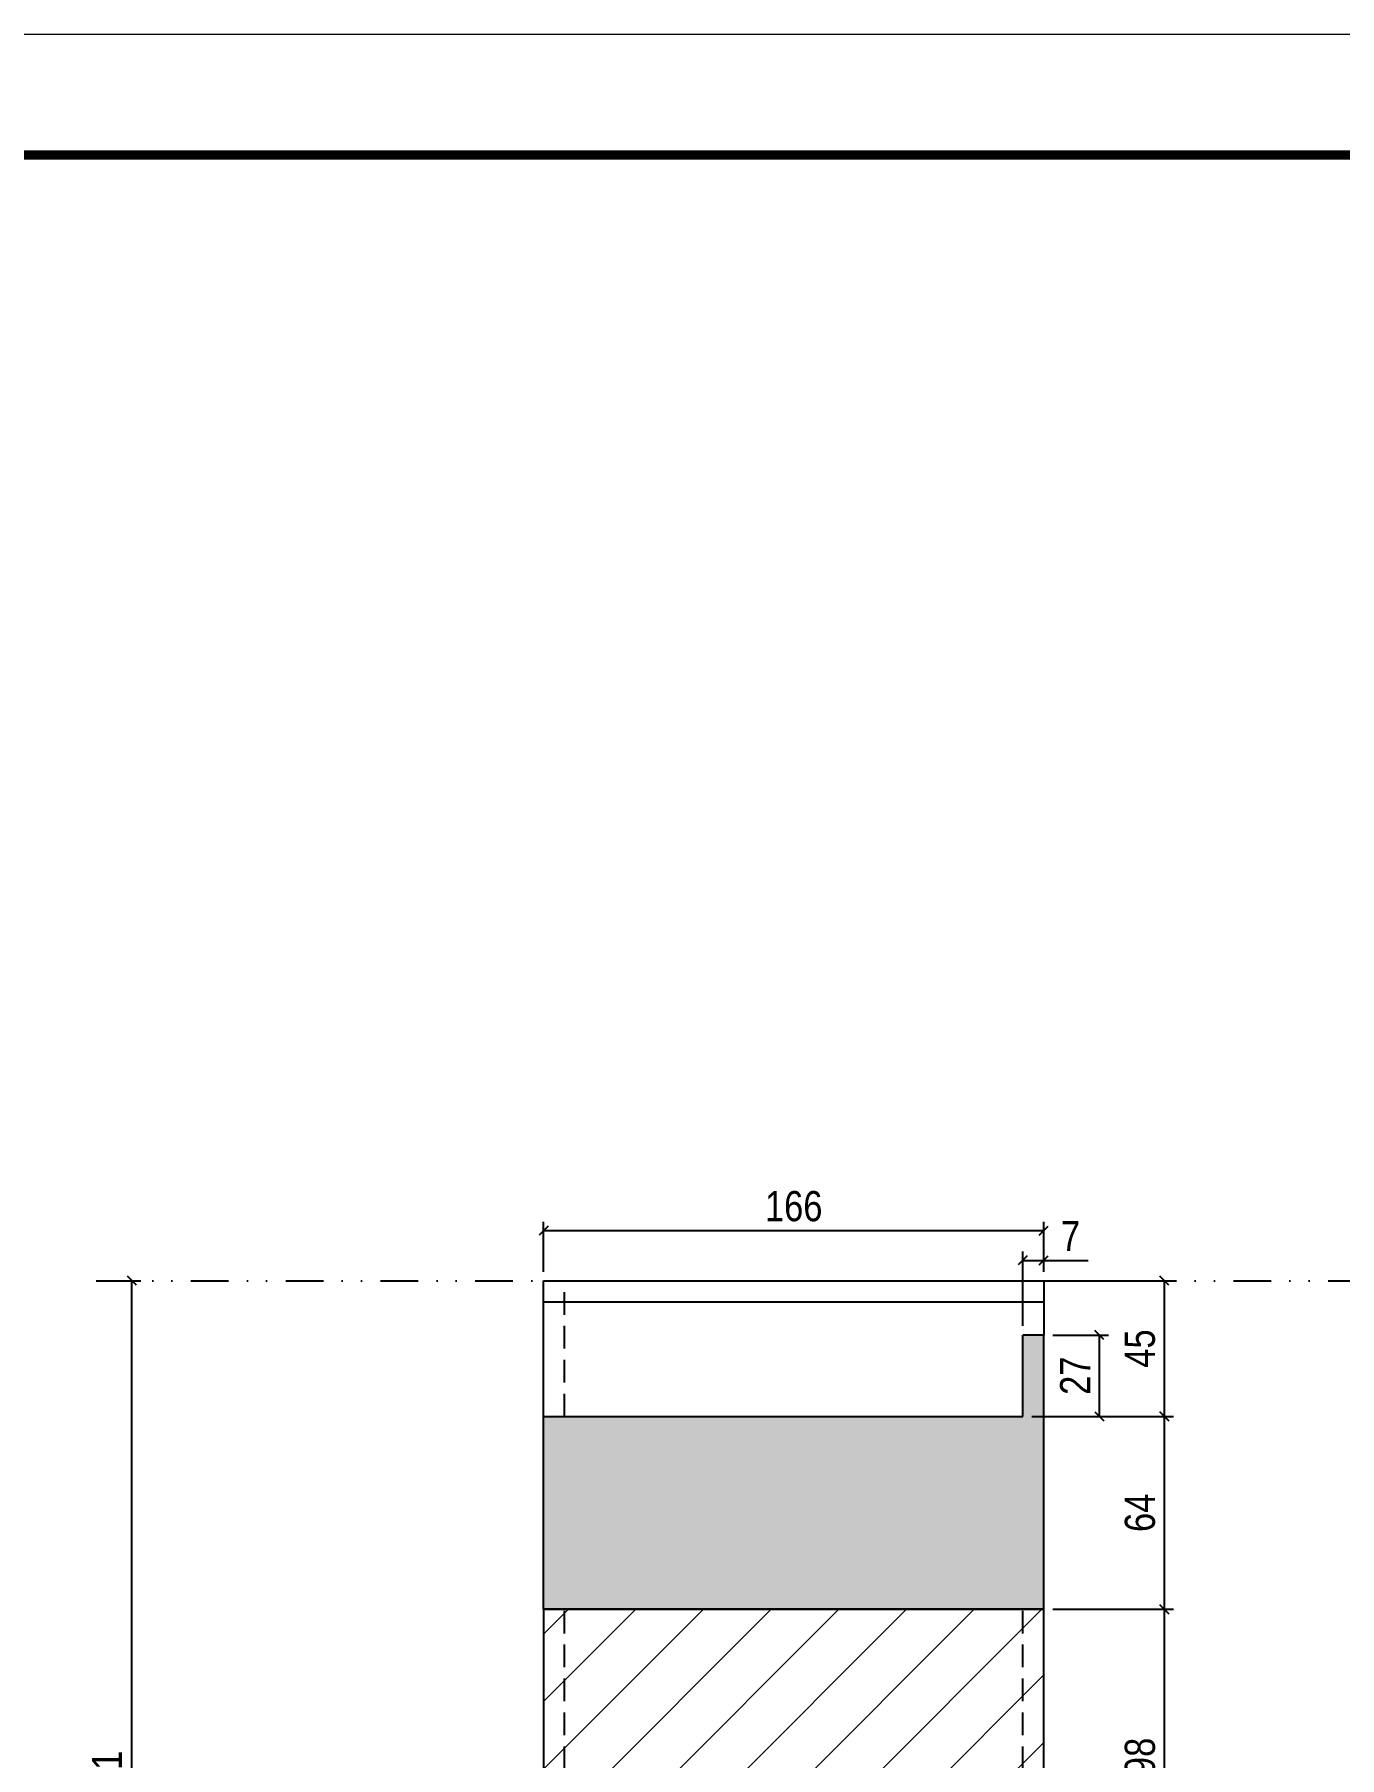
# Model space of a CAD drawing. Extents: x 808 to 7089, y -98 to 17032.
# Drawn here: x 2840 to 3273, y 9569 to 10141 of the extents above; entities that cross this region are included whole.
import ezdxf

# ---------------------------------------------------------------- set-up
doc = ezdxf.new("R2010")
doc.units = 0
for name, pattern in [('DASHED', [0.75, 0.5, -0.25]), ('DIVIDE2', [0.625, 0.25, -0.125, 0, -0.125, 0, -0.125]), ('HIDDEN', [0.375, 0.25, -0.125])]:
    doc.linetypes.add(name, pattern=pattern)
for name, color, linetype in [('COTA', 241, 'Continuous'), ('Nível', 160, 'Continuous'), ('Painéis', 200, 'Continuous'), ('SARR_2.2x7', 40, 'Continuous'), ('Sarrafo de Pressão', 42, 'HIDDEN')]:
    doc.layers.add(name, color=color, linetype=linetype)
for name, color, linetype, lineweight in [('Folhas', 255, 'Continuous', 9), ('REAPROVEITAMENTO', 251, 'Continuous', 9), ('SARRAFO DE PRESSAO', 251, 'DASHED', 9)]:
    doc.layers.add(name, color=color, linetype=linetype, lineweight=lineweight)
doc.styles.add('COTA TECNICA', font='techl___.ttf', dxfattribs={"height": 10})
doc.styles.add('COTA TECNICA-50', font='techl___.ttf', dxfattribs={"height": 10})
doc.dimstyles.new('COTA PAINEL-50', dxfattribs={"dimtxt": 10, "dimasz": 3, "dimexe": 3, "dimexo": 3, "dimgap": 3, "dimtad": 1, "dimdec": 1, "dimzin": 12, "dimdsep": 46, "dimtxsty": 'COTA TECNICA-50', "dimblk1": 'OBLIQUE', "dimblk2": 'OBLIQUE', "dimsah": 1, "dimcen": 0.9, "dimclrd": 4, "dimclre": 4, "dimclrt": 240, "dimadec": 1, "dimazin": 3, "dimtfac": 1, "dimtdec": 1, "dimtmove": 0, "dimatfit": 3, "dimfxl": 1, "dimtolj": 1, "dimtzin": 12, "dimarcsym": 0})
doc.dimstyles.new('PAINEL', dxfattribs={"dimtxt": 10, "dimasz": 3, "dimexe": 3, "dimexo": 3, "dimgap": 3, "dimtad": 1, "dimdec": 1, "dimzin": 12, "dimdsep": 46, "dimtxsty": 'COTA TECNICA', "dimblk1": 'OBLIQUE', "dimblk2": 'OBLIQUE', "dimsah": 1, "dimcen": 0.9, "dimclrd": 4, "dimclre": 4, "dimclrt": 240, "dimadec": 1, "dimazin": 3, "dimtfac": 1, "dimtdec": 1, "dimtmove": 0, "dimatfit": 3, "dimfxl": 1, "dimtolj": 1, "dimtzin": 12, "dimarcsym": 0})

# ---------------------------------------------------------------- blocks, each defined once
blk = doc.blocks.new('9999999999')
at = {"layer": 'Folhas'}
blk.add_lwpolyline([(98138.98, 34190.21), (99623.98, 34190.21), (99623.98, 35240.21), (98138.98, 35240.21)], close=True, dxfattribs=at)
at = {"layer": 'Folhas', "color": 30, "const_width": 3}
blk.add_lwpolyline([(98213.98, 34230.21), (99583.98, 34230.21), (99583.98, 35200.21), (98213.98, 35200.21)], close=True, dxfattribs=at)
blk = doc.blocks.new('_Oblique')
at = {"color": 0, "linetype": 'ByBlock', "lineweight": -2}
blk.add_line((-0.5, -0.5), (0.5, 0.5), dxfattribs=at)
blk = doc.blocks.new('*D881')
at = {"layer": 'COTA', "color": 4, "lineweight": -2, "transparency": 16777216}
for p, q in [((2863.21, 9727.44), (2875.07, 9727.44)), ((2872.07, 9396.44), (2872.07, 9727.44)), ((2863.21, 9396.44), (2875.07, 9396.44))]:
    blk.add_line(p, q, dxfattribs=at)
at = {"layer": 'Defpoints', "color": 0, "transparency": 16777216}
for p in [(2860.21, 9727.44), (2872.07, 9727.44), (2860.21, 9396.44)]:
    blk.add_point(p, dxfattribs=at)
at = {"layer": 'COTA', "color": 4, "lineweight": -2, "transparency": 16777216, "xscale": 3, "yscale": 3, "zscale": 3}
for p, rotation in [((2872.07, 9727.44), 90), ((2872.07, 9396.44), 270)]:
    blk.add_blockref('_Oblique', p, dxfattribs=dict(at, rotation=rotation))
at = {"layer": 'COTA', "color": 240, "transparency": 16777216, "insert": (2863.85, 9561.94), "char_height": 10, "attachment_point": 5, "rotation": 90, "style": 'COTA TECNICA-50'}
blk.add_mtext('\\A1;331', dxfattribs=at)
blk = doc.blocks.new('*D870')
at = {"layer": 'COTA', "color": 4, "lineweight": -2, "transparency": 16777216}
for p, q in [((3177.67, 9618.44), (3217.71, 9618.44)), ((3214.71, 9520.44), (3214.71, 9618.44)), ((3177.67, 9520.44), (3217.71, 9520.44))]:
    blk.add_line(p, q, dxfattribs=at)
at = {"layer": 'Defpoints', "color": 0, "transparency": 16777216}
for p in [(3174.67, 9618.44), (3214.71, 9618.44), (3174.67, 9520.44)]:
    blk.add_point(p, dxfattribs=at)
at = {"layer": 'COTA', "color": 4, "lineweight": -2, "transparency": 16777216, "xscale": 3, "yscale": 3, "zscale": 3}
for p, rotation in [((3214.71, 9618.44), 90), ((3214.71, 9520.44), 270)]:
    blk.add_blockref('_Oblique', p, dxfattribs=dict(at, rotation=rotation))
at = {"layer": 'COTA', "color": 240, "transparency": 16777216, "insert": (3206.61, 9569.44), "char_height": 10, "attachment_point": 5, "rotation": 90, "style": 'COTA TECNICA-50'}
blk.add_mtext('\\A1;98', dxfattribs=at)
blk = doc.blocks.new('*D1027')
at = {"layer": 'COTA', "color": 4, "lineweight": -2, "transparency": 16777216}
for p, q in [((3177.67, 9682.44), (3217.71, 9682.44)), ((3214.71, 9618.44), (3214.71, 9682.44)), ((3177.67, 9618.44), (3217.71, 9618.44))]:
    blk.add_line(p, q, dxfattribs=at)
at = {"layer": 'Defpoints', "color": 0, "transparency": 16777216}
for p in [(3174.67, 9682.44), (3214.71, 9682.44), (3174.67, 9618.44)]:
    blk.add_point(p, dxfattribs=at)
at = {"layer": 'COTA', "color": 4, "lineweight": -2, "transparency": 16777216, "xscale": 3, "yscale": 3, "zscale": 3}
for p, rotation in [((3214.71, 9682.44), 90), ((3214.71, 9618.44), 270)]:
    blk.add_blockref('_Oblique', p, dxfattribs=dict(at, rotation=rotation))
at = {"layer": 'COTA', "color": 240, "transparency": 16777216, "insert": (3206.61, 9650.44), "char_height": 10, "attachment_point": 5, "rotation": 90, "style": 'COTA TECNICA-50'}
blk.add_mtext('\\A1;64', dxfattribs=at)
blk = doc.blocks.new('*D1029')
at = {"layer": 'COTA', "color": 4, "lineweight": -2, "transparency": 16777216}
for p, q in [((3177.67, 9727.44), (3217.71, 9727.44)), ((3214.71, 9682.44), (3214.71, 9727.44)), ((3177.67, 9682.44), (3217.71, 9682.44))]:
    blk.add_line(p, q, dxfattribs=at)
at = {"layer": 'Defpoints', "color": 0, "transparency": 16777216}
for p in [(3174.67, 9727.44), (3214.71, 9727.44), (3174.67, 9682.44)]:
    blk.add_point(p, dxfattribs=at)
at = {"layer": 'COTA', "color": 4, "lineweight": -2, "transparency": 16777216, "xscale": 3, "yscale": 3, "zscale": 3}
for p, rotation in [((3214.71, 9727.44), 90), ((3214.71, 9682.44), 270)]:
    blk.add_blockref('_Oblique', p, dxfattribs=dict(at, rotation=rotation))
at = {"layer": 'COTA', "color": 240, "transparency": 16777216, "insert": (3206.6, 9704.94), "char_height": 10, "attachment_point": 5, "rotation": 90, "style": 'COTA TECNICA'}
blk.add_mtext('\\A1;45', dxfattribs=at)
blk = doc.blocks.new('*D1028')
at = {"layer": 'COTA', "color": 4, "lineweight": -2, "transparency": 16777216}
for p, q in [((3008.67, 9730.44), (3008.67, 9747.04)), ((3174.67, 9744.04), (3008.67, 9744.04)), ((3174.67, 9730.44), (3174.67, 9747.04))]:
    blk.add_line(p, q, dxfattribs=at)
at = {"layer": 'Defpoints', "color": 0, "transparency": 16777216}
for p in [(3008.67, 9744.04), (3008.67, 9727.44), (3174.67, 9727.44)]:
    blk.add_point(p, dxfattribs=at)
at = {"layer": 'COTA', "color": 4, "lineweight": -2, "transparency": 16777216, "xscale": 3, "yscale": 3, "zscale": 3, "rotation": 180}
blk.add_blockref('_Oblique', (3008.67, 9744.04), dxfattribs=at)
at = {"layer": 'COTA', "color": 4, "lineweight": -2, "transparency": 16777216, "xscale": 3, "yscale": 3, "zscale": 3}
blk.add_blockref('_Oblique', (3174.67, 9744.04), dxfattribs=at)
at = {"layer": 'COTA', "color": 240, "transparency": 16777216, "insert": (3091.67, 9752.14), "char_height": 10, "attachment_point": 5, "style": 'COTA TECNICA'}
blk.add_mtext('\\A1;166', dxfattribs=at)
blk = doc.blocks.new('*D1030')
at = {"layer": 'Defpoints', "color": 0, "transparency": 16777216}
for p in [(3174.67, 9709.44), (3193.14, 9709.44), (3167.67, 9682.44)]:
    blk.add_point(p, dxfattribs=at)
at = {"layer": 'Painéis', "color": 4, "lineweight": -2, "transparency": 16777216}
for p, q in [((3177.67, 9709.44), (3196.14, 9709.44)), ((3193.14, 9682.44), (3193.14, 9709.44)), ((3170.67, 9682.44), (3196.14, 9682.44))]:
    blk.add_line(p, q, dxfattribs=at)
at = {"layer": 'Painéis', "color": 4, "lineweight": -2, "transparency": 16777216, "xscale": 3, "yscale": 3, "zscale": 3}
for p, rotation in [((3193.14, 9709.44), 90), ((3193.14, 9682.44), 270)]:
    blk.add_blockref('_Oblique', p, dxfattribs=dict(at, rotation=rotation))
at = {"layer": 'Painéis', "color": 240, "transparency": 16777216, "insert": (3185.06, 9695.94), "char_height": 10, "attachment_point": 5, "rotation": 90, "style": 'COTA TECNICA'}
blk.add_mtext('\\A1;27', dxfattribs=at)
blk = doc.blocks.new('*D1031')
at = {"layer": 'Defpoints', "color": 0, "transparency": 16777216}
for p in [(3174.67, 9734.2), (3174.67, 9727.44), (3167.67, 9709.44)]:
    blk.add_point(p, dxfattribs=at)
at = {"layer": 'Painéis', "color": 4, "lineweight": -2, "transparency": 16777216}
for p, q in [((3167.67, 9712.44), (3167.67, 9737.2)), ((3167.67, 9734.2), (3174.67, 9734.2)), ((3174.67, 9730.44), (3174.67, 9737.2)), ((3174.67, 9734.2), (3189.41, 9734.2))]:
    blk.add_line(p, q, dxfattribs=at)
at = {"layer": 'Painéis', "color": 4, "lineweight": -2, "transparency": 16777216, "xscale": 3, "yscale": 3, "zscale": 3, "rotation": 180}
blk.add_blockref('_Oblique', (3167.67, 9734.2), dxfattribs=at)
at = {"layer": 'Painéis', "color": 4, "lineweight": -2, "transparency": 16777216, "xscale": 3, "yscale": 3, "zscale": 3}
blk.add_blockref('_Oblique', (3174.67, 9734.2), dxfattribs=at)
at = {"layer": 'Painéis', "color": 240, "transparency": 16777216, "insert": (3183.54, 9742.27), "char_height": 10, "attachment_point": 5, "style": 'COTA TECNICA'}
blk.add_mtext('\\A1;7', dxfattribs=at)

msp = doc.modelspace()

# ---------------------------------------------------------------- hatches: boundary and pattern name
at = {"layer": 'COTA', "linetype": 'ByBlock'}
h = msp.add_hatch(dxfattribs=at)
h.set_pattern_fill('AR-CONC', color=256, scale=0.03)
h.set_pattern_definition([(50, (1256.335, 8e-11), (5.46554, -0.4781726), [0.5715, -6.2865]), (355, (1256.335, 8e-11), (-1.0573026, 5.7317054), [0.4572, -5.0292175]), (100.451445, (1256.7906, -0.04), (4.4082374, 5.2535326), [0.4857003, -5.3427073]), (46.1842, (1256.335, 1.524), (8.132371, -1.26127), [0.85725, -9.42975]), (96.63556, (1257.013, 1.419), (7.122124, 7.422784), [0.728551, -8.014068]), (351.18415, (1256.335, 1.524), (7.122124, 7.422784), [0.685799, -7.543792]), (21, (1257.097, 1.143), (4.5484317, -3.067956), [0.5715, -6.2865]), (326, (1257.097, 1.143), (1.854061, 5.525639), [0.4572, -5.0292]), (71.451445, (1257.476, 0.8873), (6.4024926, 2.457683), [0.4857003, -5.342698]), (37.5, (1256.3352, 8e-11), (0.0926581, 2.53665117), [0, -4.96824, 0, -5.1054, 0, -5.04825]), (7.5, (1256.3352, 8e-11), (2.0045899, 3.00541724), [0, -2.91084, 0, -4.85394, 0, -1.92405]), (327.5, (1254.6359, 8e-11), (4.06771786, -0.1718623), [0, -1.905, 0, -5.9436, 0, -7.8867]), (317.5, (1253.874, 8e-11), (4.4438754, 0.7627947), [0, -2.4765, 0, -3.94716, 0, -5.6007])])
h.paths.add_polyline_path([(3174.67, 9618.44), (3174.67, 9709.44), (3167.67, 9709.44), (3167.67, 9682.44), (3008.67, 9682.44), (3008.67, 9618.44)])
at = {"layer": 'REAPROVEITAMENTO', "linetype": 'ByBlock'}
h = msp.add_hatch(dxfattribs=at)
h.set_pattern_fill('ANSI31', color=256, scale=5, style=2)
h.set_pattern_definition([(45, (-577.5, 344.037), (-11.22532, 11.22532), [])])
h.paths.add_polyline_path([(3174.67, 9618.44), (3008.67, 9618.44), (3008.67, 9398.44), (3174.67, 9398.44)])

# ---------------------------------------------------------------- linework, layer by layer
at = {"layer": 'COTA', "linetype": 'ByBlock'}
for p, q in [((3174.67, 9618.44), (3174.67, 9709.44)), ((3008.67, 9618.44), (3008.67, 9682.44)), ((3008.67, 9682.44), (3008.67, 9682.44)), ((3174.67, 9682.44), (3174.67, 9682.44))]:
    msp.add_line(p, q, dxfattribs=at)
at = {"layer": 'Nível', "color": 4, "linetype": 'DIVIDE2', "ltscale": 50}
msp.add_line((2860.21, 9727.44), (3851.67, 9727.44), dxfattribs=at)
at = {"layer": 'Painéis'}
for p, q in [((3008.67, 9682.44), (3008.67, 9727.44)), ((3008.67, 9727.44), (3174.67, 9727.44)), ((3174.67, 9727.44), (3174.67, 9709.44)), ((3167.67, 9682.44), (3167.67, 9709.44)), ((3174.67, 9709.44), (3167.67, 9709.44)), ((3008.67, 9682.44), (3167.67, 9682.44)), ((3008.67, 9618.44), (3008.67, 9520.44)), ((3008.67, 9618.44), (3174.67, 9618.44)), ((3174.67, 9618.44), (3008.67, 9618.44)), ((3174.67, 9618.44), (3008.67, 9618.44)), ((3174.67, 9520.44), (3174.67, 9618.44))]:
    msp.add_line(p, q, dxfattribs=at)
at = {"layer": 'SARR_2.2x7'}
msp.add_line((3008.67, 9720.44), (3174.67, 9720.44), dxfattribs=at)
at = {"layer": 'Sarrafo de Pressão', "ltscale": 30}
for p, q in [((3015.67, 9682.44), (3015.67, 9727.44)), ((3015.67, 9520.44), (3015.67, 9618.44)), ((3167.67, 9520.44), (3167.67, 9618.44))]:
    msp.add_line(p, q, dxfattribs=at)

# ---------------------------------------------------------------- block references
at = {"layer": 'SARRAFO DE PRESSAO', "color": 6, "linetype": 'ByBlock'}
msp.add_blockref('9999999999', (-95732.31, -25099.18), dxfattribs=at)

# ---------------------------------------------------------------- dimensions: what is measured, and where the dimension line sits
at = {"layer": 'COTA'}
for base, p1, p2, angle, dimstyle, picture, middle in [((3008.67, 9744.04), (3174.67, 9727.44), (3008.67, 9727.44), 180, 'PAINEL', '*D1028', (3091.67, 9752.14)), ((2872.07, 9727.44), (2860.21, 9396.44), (2860.21, 9727.44), 90, 'COTA PAINEL-50', '*D881', (2863.85, 9561.94)), ((3214.71, 9727.44), (3174.67, 9682.44), (3174.67, 9727.44), 90, 'PAINEL', '*D1029', (3206.6, 9704.94)), ((3214.71, 9682.44), (3174.67, 9618.44), (3174.67, 9682.44), 90, 'COTA PAINEL-50', '*D1027', (3206.61, 9650.44)), ((3214.71, 9618.44), (3174.67, 9520.44), (3174.67, 9618.44), 90, 'COTA PAINEL-50', '*D870', (3206.61, 9569.44))]:
    dim = msp.add_linear_dim(base=base, p1=p1, p2=p2, angle=angle, dimstyle=dimstyle, dxfattribs=at)
    dim.commit()
    dim.dimension.update_dxf_attribs({"geometry": picture, "text_midpoint": middle})
at = {"layer": 'Painéis'}
for base, p1, p2, angle, picture, middle in [((3174.67, 9734.2), (3167.67, 9709.44), (3174.67, 9727.44), 180, '*D1031', (3183.54, 9742.27)), ((3193.14, 9709.44), (3167.67, 9682.44), (3174.67, 9709.44), 90, '*D1030', (3185.06, 9695.94))]:
    dim = msp.add_linear_dim(base=base, p1=p1, p2=p2, angle=angle, dimstyle='PAINEL', dxfattribs=at)
    dim.commit()
    dim.dimension.update_dxf_attribs({"geometry": picture, "text_midpoint": middle})

doc.saveas('drawing.dxf')
